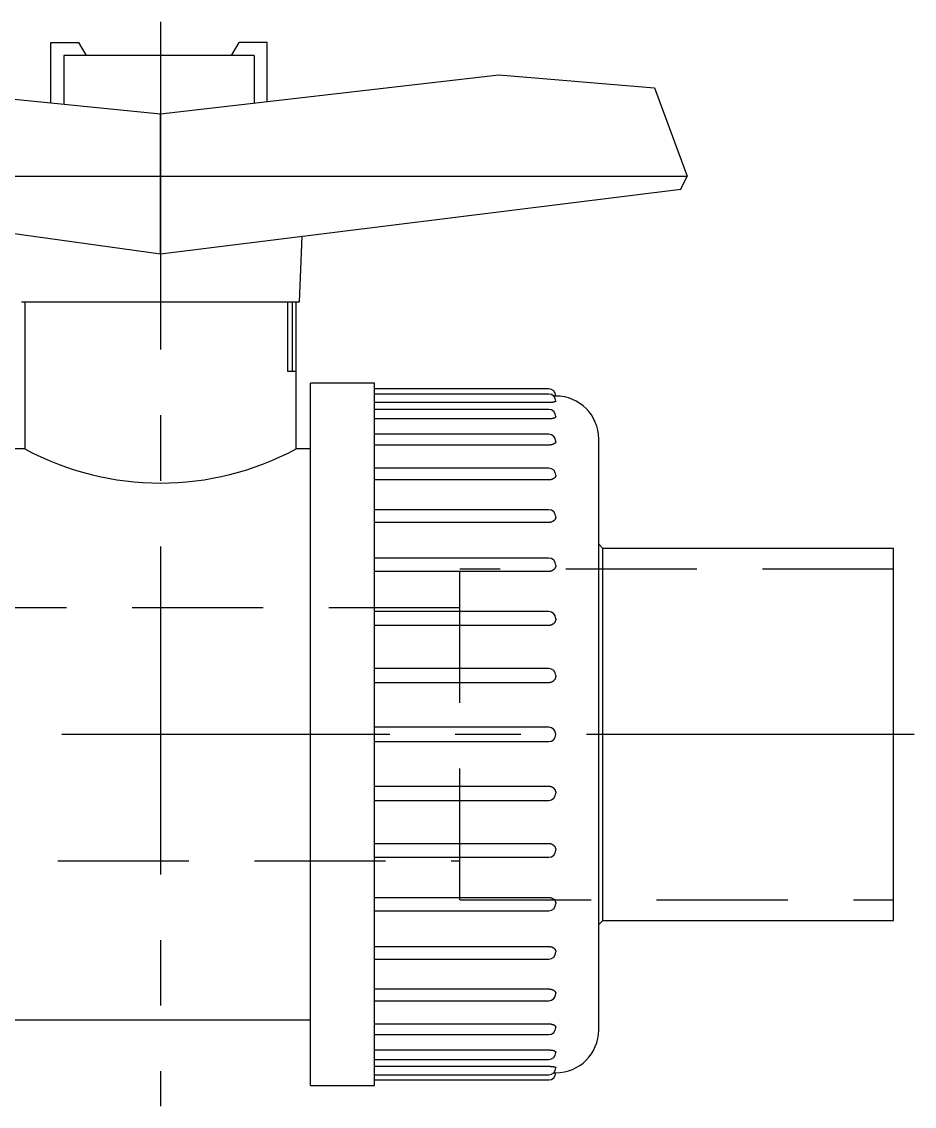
# Model space of a CAD drawing. Extents: x -231 to 36, y -75 to 69.
# Drawn here: x -152.7 to -66.3, y -36 to 69 of the extents above; entities that cross this region are included whole.
import ezdxf

# ---------------------------------------------------------------- set-up
doc = ezdxf.new("R2010")
doc.units = 0
doc.linetypes.add('CENTER', pattern=[50.8, 31.75, -6.35, 6.35, -6.35])
doc.linetypes.add('DASHED', pattern=[19.05, 12.7, -6.35])
doc.layers.get('0').update_dxf_attribs({"linetype": 'CONTINUOUS'})
doc.layers.add('CENTER', color=1, linetype='CENTER')

msp = doc.modelspace()

# ---------------------------------------------------------------- linework, layer by layer
at = {"color": 7, "linetype": 'CONTINUOUS'}
for p, q in [((-149.93, 61.14), (-149.93, 67)), ((-149.93, 67), (-147.2, 67)), ((-146.47, 65.74), (-147.2, 67)), ((-132.42, 65.74), (-131.69, 67)), ((-128.96, 67), (-131.69, 67)), ((-128.96, 61.27), (-128.96, 67)), ((-148.67, 65.74), (-148.67, 61.02)), ((-130.22, 65.74), (-148.67, 65.74)), ((-130.22, 65.74), (-130.22, 61.13)), ((-177.13, 63.86), (-139.31, 60.08)), ((-139.31, 60.08), (-106.54, 63.86)), ((-106.54, 63.86), (-91.45, 62.6)), ((-91.45, 62.6), (-88.31, 54.05)), ((-139.31, 46.53), (-139.31, 60.08)), ((-185.31, 54.05), (-88.31, 54.05)), ((-88.93, 52.79), (-88.31, 54.05)), ((-184.68, 52.79), (-139.31, 46.53)), ((-139.31, 46.53), (-88.93, 52.79)), ((-125.61, 48.23), (-125.86, 41.85)), ((-125.86, 41.85), (-152.75, 41.85)), ((-152.44, 41.85), (-152.44, 27.64)), ((-126.97, 35.13), (-126.97, 41.85)), ((-126.56, 41.85), (-126.56, 35.13)), ((-126.18, 35.13), (-126.18, 41.85)), ((-126.18, 35.13), (-126.97, 35.13)), ((-126.18, 27.64), (-126.18, 35.13)), ((-124.79, -34), (-124.79, 34)), ((-118.57, 34), (-124.79, 34)), ((-118.57, -34), (-118.57, 34)), ((-101.71, 33.45), (-118.57, 33.45)), ((-101.71, 32.95), (-118.57, 32.95)), ((-101.22, 32.75), (-101.23, 32.75)), ((-101.21, 32.75), (-101.22, 32.75)), ((-101.2, 32.75), (-101.21, 32.75)), ((-101.18, 32.75), (-101.2, 32.75)), ((-101.17, 32.75), (-101.18, 32.75)), ((-101.16, 32.75), (-101.17, 32.75)), ((-101.15, 32.75), (-101.16, 32.75)), ((-101.15, 32.75), (-101.15, 32.75)), ((-101.14, 32.75), (-101.15, 32.75)), ((-101.13, 32.75), (-101.14, 32.75)), ((-101.12, 32.75), (-101.13, 32.75)), ((-101.11, 32.75), (-101.12, 32.75)), ((-101.1, 32.75), (-101.11, 32.75)), ((-101.1, 32.75), (-101.1, 32.75)), ((-101.09, 32.75), (-101.1, 32.75)), ((-101.08, 32.75), (-101.09, 32.75)), ((-101.07, 32.76), (-101.08, 32.75)), ((-101.08, 32.75), (-101.08, 32.75)), ((-101.07, 32.76), (-101.07, 32.76)), ((-101.06, 32.76), (-101.07, 32.76)), ((-101.06, 32.76), (-101.06, 32.76)), ((-101.05, 32.76), (-101.06, 32.76)), ((-101.05, 32.76), (-101.05, 32.76)), ((-101.04, 32.76), (-101.05, 32.76)), ((-101.04, 32.76), (-101.04, 32.76)), ((-101.03, 32.76), (-101.04, 32.76)), ((-101.03, 32.76), (-101.03, 32.76)), ((-101.03, 32.76), (-101.03, 32.76)), ((-101.03, 32.76), (-101.03, 32.76)), ((-101.02, 32.76), (-101.03, 32.76)), ((-101.02, 32.76), (-101.02, 32.76)), ((-101.02, 32.76), (-101.02, 32.76)), ((-101.02, 32.76), (-101.02, 32.76)), ((-101.02, 32.76), (-101.02, 32.76)), ((-101.02, 32.76), (-101.02, 32.76)), ((-101.71, 32.13), (-118.57, 32.13)), ((-101.68, 32.13), (-101.71, 32.13)), ((-101.65, 32.13), (-101.68, 32.13)), ((-101.62, 32.13), (-101.65, 32.13)), ((-101.59, 32.13), (-101.62, 32.13)), ((-101.56, 32.13), (-101.59, 32.13)), ((-101.53, 32.14), (-101.56, 32.13)), ((-101.5, 32.14), (-101.53, 32.14)), ((-101.47, 32.14), (-101.5, 32.14)), ((-101.44, 32.14), (-101.47, 32.14)), ((-101.41, 32.14), (-101.44, 32.14)), ((-101.38, 32.15), (-101.41, 32.14)), ((-101.36, 32.15), (-101.38, 32.15)), ((-101.33, 32.15), (-101.36, 32.15)), ((-101.31, 32.16), (-101.33, 32.15)), ((-101.28, 32.16), (-101.31, 32.16)), ((-101.26, 32.16), (-101.28, 32.16)), ((-101.24, 32.17), (-101.26, 32.16)), ((-101.21, 32.17), (-101.24, 32.17)), ((-101.19, 32.18), (-101.21, 32.17)), ((-101.17, 32.18), (-101.19, 32.18)), ((-101.15, 32.19), (-101.17, 32.18)), ((-101.13, 32.19), (-101.15, 32.19)), ((-101.12, 32.19), (-101.13, 32.19)), ((-101.1, 32.2), (-101.12, 32.19)), ((-101.09, 32.2), (-101.1, 32.2)), ((-101.08, 32.21), (-101.09, 32.2)), ((-101.07, 32.22), (-101.08, 32.21)), ((-101.05, 32.22), (-101.07, 32.22)), ((-101.05, 32.23), (-101.05, 32.22)), ((-101.04, 32.23), (-101.05, 32.23)), ((-101.03, 32.24), (-101.04, 32.23)), ((-101.02, 32.25), (-101.03, 32.24)), ((-101.03, 32.24), (-101.03, 32.24)), ((-101.02, 32.26), (-101.02, 32.25)), ((-101.02, 32.25), (-101.02, 32.25)), ((-101.71, 31.47), (-118.57, 31.47)), ((-101.71, 30.54), (-118.57, 30.54)), ((-101.68, 30.54), (-101.71, 30.54)), ((-101.65, 30.54), (-101.68, 30.54)), ((-101.62, 30.54), (-101.65, 30.54)), ((-101.59, 30.54), (-101.62, 30.54)), ((-101.56, 30.54), (-101.59, 30.54)), ((-101.53, 30.55), (-101.56, 30.54)), ((-101.5, 30.55), (-101.53, 30.55)), ((-101.47, 30.55), (-101.5, 30.55)), ((-101.44, 30.56), (-101.47, 30.55)), ((-101.41, 30.56), (-101.44, 30.56)), ((-101.38, 30.57), (-101.41, 30.56)), ((-101.36, 30.57), (-101.38, 30.57)), ((-101.33, 30.58), (-101.36, 30.57)), ((-101.31, 30.58), (-101.33, 30.58)), ((-101.28, 30.59), (-101.31, 30.58)), ((-101.26, 30.6), (-101.28, 30.59)), ((-101.24, 30.61), (-101.26, 30.6)), ((-101.21, 30.61), (-101.24, 30.61)), ((-101.19, 30.62), (-101.21, 30.61)), ((-101.17, 30.63), (-101.19, 30.62)), ((-101.15, 30.64), (-101.17, 30.63)), ((-101.13, 30.65), (-101.15, 30.64)), ((-101.12, 30.66), (-101.13, 30.65)), ((-101.1, 30.67), (-101.12, 30.66)), ((-101.09, 30.68), (-101.1, 30.67)), ((-101.08, 30.69), (-101.09, 30.68)), ((-101.07, 30.7), (-101.08, 30.69)), ((-101.05, 30.71), (-101.07, 30.7)), ((-101.04, 30.73), (-101.05, 30.72)), ((-101.05, 30.72), (-101.05, 30.71)), ((-101.03, 30.74), (-101.04, 30.73)), ((-101.02, 30.76), (-101.03, 30.75)), ((-101.03, 30.75), (-101.03, 30.74)), ((-101.02, 30.78), (-101.02, 30.77)), ((-101.02, 30.77), (-101.02, 30.76)), ((-101.71, 29.06), (-118.57, 29.06)), ((-101.02, 28.37), (-101.02, 28.35)), ((-101.02, 28.35), (-101.02, 28.34)), ((-96.87, -28.61), (-96.87, 28.61)), ((-152.44, 27.64), (-153.82, 27.64)), ((-124.79, 27.64), (-126.18, 27.64)), ((-101.71, 28.02), (-118.57, 28.02)), ((-101.68, 28.02), (-101.71, 28.02)), ((-101.65, 28.02), (-101.68, 28.02)), ((-101.62, 28.02), (-101.65, 28.02)), ((-101.59, 28.02), (-101.62, 28.02)), ((-101.56, 28.02), (-101.59, 28.02)), ((-101.53, 28.03), (-101.56, 28.02)), ((-101.5, 28.03), (-101.53, 28.03)), ((-101.47, 28.04), (-101.5, 28.03)), ((-101.44, 28.04), (-101.47, 28.04)), ((-101.41, 28.05), (-101.44, 28.04)), ((-101.38, 28.06), (-101.41, 28.05)), ((-101.36, 28.07), (-101.38, 28.06)), ((-101.33, 28.07), (-101.36, 28.07)), ((-101.31, 28.08), (-101.33, 28.07)), ((-101.28, 28.09), (-101.31, 28.08)), ((-101.26, 28.1), (-101.28, 28.09)), ((-101.24, 28.11), (-101.26, 28.1)), ((-101.21, 28.12), (-101.24, 28.11)), ((-101.19, 28.14), (-101.21, 28.12)), ((-101.17, 28.15), (-101.19, 28.14)), ((-101.15, 28.16), (-101.17, 28.15)), ((-101.13, 28.18), (-101.15, 28.16)), ((-101.12, 28.19), (-101.13, 28.18)), ((-101.1, 28.2), (-101.12, 28.19)), ((-101.09, 28.22), (-101.1, 28.2)), ((-101.08, 28.23), (-101.09, 28.22)), ((-101.07, 28.24), (-101.08, 28.23)), ((-101.05, 28.26), (-101.07, 28.24)), ((-101.04, 28.29), (-101.05, 28.27)), ((-101.05, 28.27), (-101.05, 28.26)), ((-101.03, 28.31), (-101.04, 28.29)), ((-101.02, 28.34), (-101.03, 28.32)), ((-101.03, 28.32), (-101.03, 28.31)), ((-101.71, 25.78), (-118.57, 25.78)), ((-101.71, 24.64), (-118.57, 24.64)), ((-101.68, 24.64), (-101.71, 24.64)), ((-101.65, 24.64), (-101.68, 24.64)), ((-101.62, 24.65), (-101.65, 24.64)), ((-101.59, 24.65), (-101.62, 24.65)), ((-101.56, 24.65), (-101.59, 24.65)), ((-101.53, 24.66), (-101.56, 24.65)), ((-101.5, 24.66), (-101.53, 24.66)), ((-101.47, 24.67), (-101.5, 24.66)), ((-101.44, 24.68), (-101.47, 24.67)), ((-101.41, 24.69), (-101.44, 24.68)), ((-101.38, 24.7), (-101.41, 24.69)), ((-101.36, 24.71), (-101.38, 24.7)), ((-101.33, 24.72), (-101.36, 24.71)), ((-101.31, 24.73), (-101.33, 24.72)), ((-101.28, 24.74), (-101.31, 24.73)), ((-101.26, 24.75), (-101.28, 24.74)), ((-101.24, 24.77), (-101.26, 24.75)), ((-101.21, 24.78), (-101.24, 24.77)), ((-101.19, 24.8), (-101.21, 24.78)), ((-101.17, 24.81), (-101.19, 24.8)), ((-101.15, 24.83), (-101.17, 24.81)), ((-101.13, 24.85), (-101.15, 24.83)), ((-101.12, 24.86), (-101.13, 24.85)), ((-101.1, 24.88), (-101.12, 24.86)), ((-101.09, 24.9), (-101.1, 24.88)), ((-101.08, 24.92), (-101.09, 24.9)), ((-101.07, 24.93), (-101.08, 24.92)), ((-101.05, 24.95), (-101.07, 24.93)), ((-101.04, 24.99), (-101.05, 24.97)), ((-101.05, 24.97), (-101.05, 24.95)), ((-101.03, 25.01), (-101.04, 24.99)), ((-101.02, 25.05), (-101.03, 25.03)), ((-101.03, 25.03), (-101.03, 25.01)), ((-101.02, 25.09), (-101.02, 25.07)), ((-101.02, 25.07), (-101.02, 25.05)), ((-101.71, 21.75), (-118.57, 21.75)), ((-101.02, 21.01), (-101.03, 20.99)), ((-101.02, 21.06), (-101.02, 21.03)), ((-101.02, 21.03), (-101.02, 21.01)), ((-101.71, 20.52), (-118.57, 20.52)), ((-101.68, 20.52), (-101.71, 20.52)), ((-101.65, 20.52), (-101.68, 20.52)), ((-101.62, 20.53), (-101.65, 20.52)), ((-101.59, 20.53), (-101.62, 20.53)), ((-101.56, 20.53), (-101.59, 20.53)), ((-101.53, 20.54), (-101.56, 20.53)), ((-101.5, 20.55), (-101.53, 20.54)), ((-101.47, 20.56), (-101.5, 20.55)), ((-101.44, 20.56), (-101.47, 20.56)), ((-101.41, 20.57), (-101.44, 20.56)), ((-101.38, 20.59), (-101.41, 20.57)), ((-101.36, 20.6), (-101.38, 20.59)), ((-101.33, 20.61), (-101.36, 20.6)), ((-101.31, 20.62), (-101.33, 20.61)), ((-101.28, 20.64), (-101.31, 20.62)), ((-101.26, 20.65), (-101.28, 20.64)), ((-101.24, 20.67), (-101.26, 20.65)), ((-101.21, 20.68), (-101.24, 20.67)), ((-101.19, 20.7), (-101.21, 20.68)), ((-101.17, 20.72), (-101.19, 20.7)), ((-101.15, 20.74), (-101.17, 20.72)), ((-101.13, 20.76), (-101.15, 20.74)), ((-101.12, 20.78), (-101.13, 20.76)), ((-101.1, 20.8), (-101.12, 20.78)), ((-101.09, 20.82), (-101.1, 20.8)), ((-101.08, 20.84), (-101.09, 20.82)), ((-101.07, 20.87), (-101.08, 20.84)), ((-101.05, 20.89), (-101.07, 20.87)), ((-101.04, 20.94), (-101.05, 20.91)), ((-101.05, 20.91), (-101.05, 20.89)), ((-101.03, 20.96), (-101.04, 20.94)), ((-101.03, 20.99), (-101.03, 20.96)), ((-96.46, 18), (-96.87, 18.41)), ((-96.46, -18), (-96.46, 18)), ((-68.31, 18), (-96.46, 18)), ((-68.31, -18), (-68.31, 18)), ((-101.71, 17.07), (-118.57, 17.07)), ((-101.71, 15.78), (-118.57, 15.78)), ((-101.68, 15.78), (-101.71, 15.78)), ((-101.65, 15.78), (-101.68, 15.78)), ((-101.62, 15.78), (-101.65, 15.78)), ((-101.59, 15.79), (-101.62, 15.78)), ((-101.56, 15.79), (-101.59, 15.79)), ((-101.53, 15.8), (-101.56, 15.79)), ((-101.5, 15.81), (-101.53, 15.8)), ((-101.47, 15.81), (-101.5, 15.81)), ((-101.44, 15.82), (-101.47, 15.81)), ((-101.41, 15.84), (-101.44, 15.82)), ((-101.38, 15.85), (-101.41, 15.84)), ((-101.36, 15.86), (-101.38, 15.85)), ((-101.33, 15.88), (-101.36, 15.86)), ((-101.31, 15.89), (-101.33, 15.88)), ((-101.28, 15.91), (-101.31, 15.89)), ((-101.26, 15.92), (-101.28, 15.91)), ((-101.24, 15.94), (-101.26, 15.92)), ((-101.21, 15.96), (-101.24, 15.94)), ((-101.19, 15.98), (-101.21, 15.96)), ((-101.17, 16), (-101.19, 15.98)), ((-101.15, 16.02), (-101.17, 16)), ((-101.13, 16.05), (-101.15, 16.02)), ((-101.12, 16.07), (-101.13, 16.05)), ((-101.1, 16.09), (-101.12, 16.07)), ((-101.09, 16.12), (-101.1, 16.09)), ((-101.08, 16.14), (-101.09, 16.12)), ((-101.07, 16.17), (-101.08, 16.14)), ((-101.05, 16.19), (-101.07, 16.17)), ((-101.04, 16.24), (-101.05, 16.22)), ((-101.05, 16.22), (-101.05, 16.19)), ((-101.03, 16.27), (-101.04, 16.24)), ((-101.02, 16.33), (-101.03, 16.3)), ((-101.03, 16.3), (-101.03, 16.27)), ((-101.02, 16.38), (-101.02, 16.35)), ((-101.02, 16.35), (-101.02, 16.33)), ((-101.71, 11.89), (-118.57, 11.89)), ((-101.71, 10.55), (-118.57, 10.55)), ((-101.68, 10.55), (-101.71, 10.55)), ((-101.65, 10.55), (-101.68, 10.55)), ((-101.62, 10.56), (-101.65, 10.55)), ((-101.59, 10.56), (-101.62, 10.56)), ((-101.56, 10.57), (-101.59, 10.56)), ((-101.53, 10.57), (-101.56, 10.57)), ((-101.5, 10.58), (-101.53, 10.57)), ((-101.47, 10.59), (-101.5, 10.58)), ((-101.44, 10.6), (-101.47, 10.59)), ((-101.41, 10.62), (-101.44, 10.6)), ((-101.38, 10.63), (-101.41, 10.62)), ((-101.36, 10.64), (-101.38, 10.63)), ((-101.33, 10.66), (-101.36, 10.64)), ((-101.31, 10.68), (-101.33, 10.66)), ((-101.28, 10.69), (-101.31, 10.68)), ((-101.26, 10.71), (-101.28, 10.69)), ((-101.24, 10.73), (-101.26, 10.71)), ((-101.21, 10.75), (-101.24, 10.73)), ((-101.19, 10.77), (-101.21, 10.75)), ((-101.17, 10.8), (-101.19, 10.77)), ((-101.15, 10.82), (-101.17, 10.8)), ((-101.13, 10.84), (-101.15, 10.82)), ((-101.12, 10.87), (-101.13, 10.84)), ((-101.1, 10.89), (-101.12, 10.87)), ((-101.09, 10.92), (-101.1, 10.89)), ((-101.08, 10.95), (-101.09, 10.92)), ((-101.07, 10.97), (-101.08, 10.95)), ((-101.05, 11), (-101.07, 10.97)), ((-101.04, 11.06), (-101.05, 11.03)), ((-101.05, 11.03), (-101.05, 11)), ((-101.03, 11.09), (-101.04, 11.06)), ((-101.02, 11.15), (-101.03, 11.12)), ((-101.03, 11.12), (-101.03, 11.09)), ((-101.02, 11.2), (-101.02, 11.18)), ((-101.02, 11.18), (-101.02, 11.15)), ((-101.71, 6.38), (-118.57, 6.38)), ((-101.17, 5.26), (-101.19, 5.24)), ((-101.15, 5.29), (-101.17, 5.26)), ((-101.13, 5.31), (-101.15, 5.29)), ((-101.12, 5.34), (-101.13, 5.31)), ((-101.1, 5.36), (-101.12, 5.34)), ((-101.09, 5.39), (-101.1, 5.36)), ((-101.08, 5.42), (-101.09, 5.39)), ((-101.07, 5.45), (-101.08, 5.42)), ((-101.05, 5.48), (-101.07, 5.45)), ((-101.04, 5.54), (-101.05, 5.51)), ((-101.05, 5.51), (-101.05, 5.48)), ((-101.03, 5.57), (-101.04, 5.54)), ((-101.02, 5.63), (-101.03, 5.6)), ((-101.03, 5.6), (-101.03, 5.57)), ((-101.02, 5.69), (-101.02, 5.66)), ((-101.02, 5.66), (-101.02, 5.63)), ((-101.71, 5.01), (-118.57, 5.01)), ((-101.68, 5.01), (-101.71, 5.01)), ((-101.65, 5.01), (-101.68, 5.01)), ((-101.62, 5.01), (-101.65, 5.01)), ((-101.59, 5.02), (-101.62, 5.01)), ((-101.56, 5.02), (-101.59, 5.02)), ((-101.53, 5.03), (-101.56, 5.02)), ((-101.5, 5.04), (-101.53, 5.03)), ((-101.47, 5.05), (-101.5, 5.04)), ((-101.44, 5.06), (-101.47, 5.05)), ((-101.41, 5.07), (-101.44, 5.06)), ((-101.38, 5.09), (-101.41, 5.07)), ((-101.36, 5.1), (-101.38, 5.09)), ((-101.33, 5.12), (-101.36, 5.1)), ((-101.31, 5.14), (-101.33, 5.12)), ((-101.28, 5.15), (-101.31, 5.14)), ((-101.26, 5.17), (-101.28, 5.15)), ((-101.24, 5.19), (-101.26, 5.17)), ((-101.21, 5.21), (-101.24, 5.19)), ((-101.19, 5.24), (-101.21, 5.21)), ((-101.71, 0.69), (-118.57, 0.69)), ((-118.57, -0.69), (-101.71, -0.69)), ((-118.57, -5.01), (-101.71, -5.01)), ((-101.71, -5.01), (-101.68, -5.01)), ((-101.68, -5.01), (-101.65, -5.01)), ((-101.65, -5.01), (-101.62, -5.01)), ((-101.62, -5.01), (-101.59, -5.02)), ((-101.59, -5.02), (-101.56, -5.02)), ((-101.56, -5.02), (-101.53, -5.03)), ((-101.53, -5.03), (-101.5, -5.04)), ((-101.5, -5.04), (-101.47, -5.05)), ((-101.47, -5.05), (-101.44, -5.06)), ((-101.44, -5.06), (-101.41, -5.07)), ((-101.41, -5.07), (-101.38, -5.09)), ((-101.38, -5.09), (-101.36, -5.1)), ((-101.36, -5.1), (-101.33, -5.12)), ((-101.33, -5.12), (-101.31, -5.14)), ((-101.31, -5.14), (-101.28, -5.15)), ((-101.28, -5.15), (-101.26, -5.17)), ((-101.26, -5.17), (-101.24, -5.19)), ((-101.24, -5.19), (-101.21, -5.21)), ((-101.21, -5.21), (-101.19, -5.24)), ((-101.19, -5.24), (-101.17, -5.26)), ((-101.17, -5.26), (-101.15, -5.29)), ((-101.15, -5.29), (-101.13, -5.31)), ((-101.13, -5.31), (-101.12, -5.34)), ((-101.12, -5.34), (-101.1, -5.36)), ((-101.1, -5.36), (-101.09, -5.39)), ((-101.09, -5.39), (-101.08, -5.42)), ((-101.08, -5.42), (-101.07, -5.45)), ((-101.07, -5.45), (-101.05, -5.48)), ((-101.05, -5.48), (-101.05, -5.51)), ((-101.05, -5.51), (-101.04, -5.54)), ((-101.04, -5.54), (-101.03, -5.57)), ((-101.03, -5.57), (-101.03, -5.6)), ((-101.03, -5.6), (-101.02, -5.63)), ((-101.02, -5.63), (-101.02, -5.66)), ((-101.02, -5.66), (-101.02, -5.69)), ((-118.57, -6.38), (-101.71, -6.38)), ((-118.57, -10.55), (-101.71, -10.55)), ((-101.71, -10.55), (-101.68, -10.55)), ((-101.68, -10.55), (-101.65, -10.55)), ((-101.65, -10.55), (-101.62, -10.56)), ((-101.62, -10.56), (-101.59, -10.56)), ((-101.59, -10.56), (-101.56, -10.57)), ((-101.56, -10.57), (-101.53, -10.57)), ((-101.53, -10.57), (-101.5, -10.58)), ((-101.5, -10.58), (-101.47, -10.59)), ((-101.47, -10.59), (-101.44, -10.6)), ((-101.44, -10.6), (-101.41, -10.62)), ((-101.41, -10.62), (-101.38, -10.63)), ((-101.38, -10.63), (-101.36, -10.64)), ((-101.36, -10.64), (-101.33, -10.66)), ((-101.33, -10.66), (-101.31, -10.68)), ((-101.31, -10.68), (-101.28, -10.69)), ((-101.28, -10.69), (-101.26, -10.71)), ((-101.26, -10.71), (-101.24, -10.73)), ((-101.24, -10.73), (-101.21, -10.75)), ((-101.21, -10.75), (-101.19, -10.77)), ((-101.19, -10.77), (-101.17, -10.8)), ((-101.17, -10.8), (-101.15, -10.82)), ((-101.15, -10.82), (-101.13, -10.84)), ((-101.13, -10.84), (-101.12, -10.87)), ((-101.12, -10.87), (-101.1, -10.89)), ((-101.1, -10.89), (-101.09, -10.92)), ((-101.09, -10.92), (-101.08, -10.95)), ((-101.08, -10.95), (-101.07, -10.97)), ((-101.07, -10.97), (-101.05, -11)), ((-101.05, -11), (-101.05, -11.03)), ((-101.05, -11.03), (-101.04, -11.06)), ((-101.04, -11.06), (-101.03, -11.09)), ((-101.03, -11.09), (-101.03, -11.12)), ((-101.03, -11.12), (-101.02, -11.15)), ((-101.02, -11.15), (-101.02, -11.18)), ((-101.02, -11.18), (-101.02, -11.2)), ((-118.57, -11.89), (-101.71, -11.89)), ((-118.57, -15.78), (-101.71, -15.78)), ((-101.71, -15.78), (-101.68, -15.78)), ((-101.68, -15.78), (-101.65, -15.78)), ((-101.65, -15.78), (-101.62, -15.78)), ((-101.62, -15.78), (-101.59, -15.79)), ((-101.59, -15.79), (-101.56, -15.79)), ((-101.56, -15.79), (-101.53, -15.8)), ((-101.53, -15.8), (-101.5, -15.81)), ((-101.5, -15.81), (-101.47, -15.81)), ((-101.47, -15.81), (-101.44, -15.82)), ((-101.44, -15.82), (-101.41, -15.84)), ((-101.41, -15.84), (-101.38, -15.85)), ((-101.38, -15.85), (-101.36, -15.86)), ((-101.36, -15.86), (-101.33, -15.88)), ((-101.33, -15.88), (-101.31, -15.89)), ((-101.31, -15.89), (-101.28, -15.91)), ((-101.28, -15.91), (-101.26, -15.92)), ((-101.26, -15.92), (-101.24, -15.94)), ((-101.24, -15.94), (-101.21, -15.96)), ((-101.21, -15.96), (-101.19, -15.98)), ((-101.19, -15.98), (-101.17, -16)), ((-101.17, -16), (-101.15, -16.02)), ((-101.15, -16.02), (-101.13, -16.05)), ((-101.13, -16.05), (-101.12, -16.07)), ((-101.12, -16.07), (-101.1, -16.09)), ((-101.1, -16.09), (-101.09, -16.12)), ((-101.09, -16.12), (-101.08, -16.14)), ((-101.08, -16.14), (-101.07, -16.17)), ((-101.07, -16.17), (-101.05, -16.19)), ((-101.05, -16.19), (-101.05, -16.22)), ((-101.05, -16.22), (-101.04, -16.24)), ((-101.04, -16.24), (-101.03, -16.27)), ((-101.03, -16.27), (-101.03, -16.3)), ((-101.03, -16.3), (-101.02, -16.33)), ((-101.02, -16.33), (-101.02, -16.35)), ((-101.02, -16.35), (-101.02, -16.38)), ((-118.57, -17.07), (-101.71, -17.07)), ((-96.87, -18.41), (-96.46, -18)), ((-96.46, -18), (-68.31, -18)), ((-118.57, -20.52), (-101.71, -20.52)), ((-101.71, -20.52), (-101.68, -20.52)), ((-101.68, -20.52), (-101.65, -20.52)), ((-101.65, -20.52), (-101.62, -20.53)), ((-101.62, -20.53), (-101.59, -20.53)), ((-101.59, -20.53), (-101.56, -20.53)), ((-101.56, -20.53), (-101.53, -20.54)), ((-101.53, -20.54), (-101.5, -20.55)), ((-101.5, -20.55), (-101.47, -20.56)), ((-101.47, -20.56), (-101.44, -20.56)), ((-101.44, -20.56), (-101.41, -20.57)), ((-101.41, -20.57), (-101.38, -20.59)), ((-101.38, -20.59), (-101.36, -20.6)), ((-101.36, -20.6), (-101.33, -20.61)), ((-101.33, -20.61), (-101.31, -20.62)), ((-101.31, -20.62), (-101.28, -20.64)), ((-101.28, -20.64), (-101.26, -20.65)), ((-101.26, -20.65), (-101.24, -20.67)), ((-101.24, -20.67), (-101.21, -20.68)), ((-101.21, -20.68), (-101.19, -20.7)), ((-101.19, -20.7), (-101.17, -20.72)), ((-101.17, -20.72), (-101.15, -20.74)), ((-101.15, -20.74), (-101.13, -20.76)), ((-101.13, -20.76), (-101.12, -20.78)), ((-101.12, -20.78), (-101.1, -20.8)), ((-101.1, -20.8), (-101.09, -20.82)), ((-101.09, -20.82), (-101.08, -20.84)), ((-101.08, -20.84), (-101.07, -20.87)), ((-101.07, -20.87), (-101.05, -20.89)), ((-101.05, -20.89), (-101.05, -20.91)), ((-101.05, -20.91), (-101.04, -20.94)), ((-101.04, -20.94), (-101.03, -20.96)), ((-101.03, -20.96), (-101.03, -20.99)), ((-101.03, -20.99), (-101.02, -21.01)), ((-118.57, -21.75), (-101.71, -21.75)), ((-101.02, -21.01), (-101.02, -21.03)), ((-101.02, -21.03), (-101.02, -21.06)), ((-118.57, -24.64), (-101.71, -24.64)), ((-101.71, -24.64), (-101.68, -24.64)), ((-101.68, -24.64), (-101.65, -24.64)), ((-101.65, -24.64), (-101.62, -24.65)), ((-101.62, -24.65), (-101.59, -24.65)), ((-101.59, -24.65), (-101.56, -24.65)), ((-101.56, -24.65), (-101.53, -24.66)), ((-101.53, -24.66), (-101.5, -24.66)), ((-101.5, -24.66), (-101.47, -24.67)), ((-101.47, -24.67), (-101.44, -24.68)), ((-101.44, -24.68), (-101.41, -24.69)), ((-101.41, -24.69), (-101.38, -24.7)), ((-101.38, -24.7), (-101.36, -24.71)), ((-101.36, -24.71), (-101.33, -24.72)), ((-101.33, -24.72), (-101.31, -24.73)), ((-101.31, -24.73), (-101.28, -24.74)), ((-101.28, -24.74), (-101.26, -24.75)), ((-101.26, -24.75), (-101.24, -24.77)), ((-101.24, -24.77), (-101.21, -24.78)), ((-101.21, -24.78), (-101.19, -24.8)), ((-101.19, -24.8), (-101.17, -24.81)), ((-101.17, -24.81), (-101.15, -24.83)), ((-101.15, -24.83), (-101.13, -24.85)), ((-101.13, -24.85), (-101.12, -24.86)), ((-101.12, -24.86), (-101.1, -24.88)), ((-101.1, -24.88), (-101.09, -24.9)), ((-101.09, -24.9), (-101.08, -24.92)), ((-101.08, -24.92), (-101.07, -24.93)), ((-101.07, -24.93), (-101.05, -24.95)), ((-101.05, -24.95), (-101.05, -24.97)), ((-101.05, -24.97), (-101.04, -24.99)), ((-101.04, -24.99), (-101.03, -25.01)), ((-101.03, -25.01), (-101.03, -25.03)), ((-101.03, -25.03), (-101.02, -25.05)), ((-101.02, -25.05), (-101.02, -25.07)), ((-101.02, -25.07), (-101.02, -25.09)), ((-118.57, -25.78), (-101.71, -25.78)), ((-153.82, -27.64), (-124.79, -27.64)), ((-118.57, -28.02), (-101.71, -28.02)), ((-101.71, -28.02), (-101.68, -28.02)), ((-101.68, -28.02), (-101.65, -28.02)), ((-101.65, -28.02), (-101.62, -28.02)), ((-101.62, -28.02), (-101.59, -28.02)), ((-101.59, -28.02), (-101.56, -28.02)), ((-101.56, -28.02), (-101.53, -28.03)), ((-101.53, -28.03), (-101.5, -28.03)), ((-101.5, -28.03), (-101.47, -28.04)), ((-101.47, -28.04), (-101.44, -28.04)), ((-101.44, -28.04), (-101.41, -28.05)), ((-101.41, -28.05), (-101.38, -28.06)), ((-101.38, -28.06), (-101.36, -28.07)), ((-101.36, -28.07), (-101.33, -28.07)), ((-101.33, -28.07), (-101.31, -28.08)), ((-101.31, -28.08), (-101.28, -28.09)), ((-101.28, -28.09), (-101.26, -28.1)), ((-101.26, -28.1), (-101.24, -28.11)), ((-101.24, -28.11), (-101.21, -28.12)), ((-101.21, -28.12), (-101.19, -28.14)), ((-101.19, -28.14), (-101.17, -28.15)), ((-101.17, -28.15), (-101.15, -28.16)), ((-101.15, -28.16), (-101.13, -28.18)), ((-101.13, -28.18), (-101.12, -28.19)), ((-101.12, -28.19), (-101.1, -28.2)), ((-101.1, -28.2), (-101.09, -28.22)), ((-101.09, -28.22), (-101.08, -28.23)), ((-101.08, -28.23), (-101.07, -28.24)), ((-101.07, -28.24), (-101.05, -28.26)), ((-101.05, -28.26), (-101.05, -28.27)), ((-101.05, -28.27), (-101.04, -28.29)), ((-101.04, -28.29), (-101.03, -28.31)), ((-101.03, -28.31), (-101.03, -28.32)), ((-101.03, -28.32), (-101.02, -28.34)), ((-101.02, -28.34), (-101.02, -28.35)), ((-118.57, -29.06), (-101.71, -29.06)), ((-101.02, -28.35), (-101.02, -28.37)), ((-118.57, -30.54), (-101.71, -30.54)), ((-118.57, -31.47), (-101.71, -31.47)), ((-101.71, -30.54), (-101.68, -30.54)), ((-101.68, -30.54), (-101.65, -30.54)), ((-101.65, -30.54), (-101.62, -30.54)), ((-101.62, -30.54), (-101.59, -30.54)), ((-101.59, -30.54), (-101.56, -30.54)), ((-101.56, -30.54), (-101.53, -30.55)), ((-101.53, -30.55), (-101.5, -30.55)), ((-101.5, -30.55), (-101.47, -30.55)), ((-101.47, -30.55), (-101.44, -30.56)), ((-101.44, -30.56), (-101.41, -30.56)), ((-101.41, -30.56), (-101.38, -30.57)), ((-101.38, -30.57), (-101.36, -30.57)), ((-101.36, -30.57), (-101.33, -30.58)), ((-101.33, -30.58), (-101.31, -30.58)), ((-101.31, -30.58), (-101.28, -30.59)), ((-101.28, -30.59), (-101.26, -30.6)), ((-101.26, -30.6), (-101.24, -30.61)), ((-101.24, -30.61), (-101.21, -30.61)), ((-101.21, -30.61), (-101.19, -30.62)), ((-101.19, -30.62), (-101.17, -30.63)), ((-101.17, -30.63), (-101.15, -30.64)), ((-101.15, -30.64), (-101.13, -30.65)), ((-101.13, -30.65), (-101.12, -30.66)), ((-101.12, -30.66), (-101.1, -30.67)), ((-101.1, -30.67), (-101.09, -30.68)), ((-101.09, -30.68), (-101.08, -30.69)), ((-101.08, -30.69), (-101.07, -30.7)), ((-101.07, -30.7), (-101.05, -30.71)), ((-101.05, -30.71), (-101.05, -30.72)), ((-101.05, -30.72), (-101.04, -30.73)), ((-101.04, -30.73), (-101.03, -30.74)), ((-101.03, -30.74), (-101.03, -30.75)), ((-101.03, -30.75), (-101.02, -30.76)), ((-101.02, -30.76), (-101.02, -30.77)), ((-101.02, -30.77), (-101.02, -30.78)), ((-118.57, -32.13), (-101.71, -32.13)), ((-101.71, -32.13), (-101.68, -32.13)), ((-101.68, -32.13), (-101.65, -32.13)), ((-101.65, -32.13), (-101.62, -32.13)), ((-101.62, -32.13), (-101.59, -32.13)), ((-101.59, -32.13), (-101.56, -32.13)), ((-101.56, -32.13), (-101.53, -32.14)), ((-101.53, -32.14), (-101.5, -32.14)), ((-101.5, -32.14), (-101.47, -32.14)), ((-101.47, -32.14), (-101.44, -32.14)), ((-101.44, -32.14), (-101.41, -32.14)), ((-101.41, -32.14), (-101.38, -32.15)), ((-101.38, -32.15), (-101.36, -32.15)), ((-101.36, -32.15), (-101.33, -32.15)), ((-101.33, -32.15), (-101.31, -32.16)), ((-101.31, -32.16), (-101.28, -32.16)), ((-101.28, -32.16), (-101.26, -32.16)), ((-101.26, -32.16), (-101.24, -32.17)), ((-101.24, -32.17), (-101.21, -32.17)), ((-101.21, -32.17), (-101.19, -32.18)), ((-101.19, -32.18), (-101.17, -32.18)), ((-101.17, -32.18), (-101.15, -32.19)), ((-101.15, -32.19), (-101.13, -32.19)), ((-101.13, -32.19), (-101.12, -32.19)), ((-101.12, -32.19), (-101.1, -32.2)), ((-101.1, -32.2), (-101.09, -32.2)), ((-101.09, -32.2), (-101.08, -32.21)), ((-101.08, -32.21), (-101.07, -32.22)), ((-101.07, -32.22), (-101.05, -32.22)), ((-101.05, -32.22), (-101.05, -32.23)), ((-101.05, -32.23), (-101.04, -32.23)), ((-101.04, -32.23), (-101.03, -32.24)), ((-101.03, -32.24), (-101.02, -32.25)), ((-101.03, -32.24), (-101.03, -32.24)), ((-101.02, -32.25), (-101.02, -32.26)), ((-101.02, -32.25), (-101.02, -32.25)), ((-118.57, -32.95), (-101.71, -32.95)), ((-118.57, -33.45), (-101.71, -33.45)), ((-101.23, -32.75), (-101.22, -32.75)), ((-101.22, -32.75), (-101.21, -32.75)), ((-101.21, -32.75), (-101.2, -32.75)), ((-101.2, -32.75), (-101.18, -32.75)), ((-101.18, -32.75), (-101.17, -32.75)), ((-101.17, -32.75), (-101.16, -32.75)), ((-101.16, -32.75), (-101.15, -32.75)), ((-101.15, -32.75), (-101.14, -32.75)), ((-101.15, -32.75), (-101.15, -32.75)), ((-101.14, -32.75), (-101.13, -32.75)), ((-101.13, -32.75), (-101.12, -32.75)), ((-101.12, -32.75), (-101.11, -32.75)), ((-101.11, -32.75), (-101.1, -32.75)), ((-101.1, -32.75), (-101.09, -32.75)), ((-101.1, -32.75), (-101.1, -32.75)), ((-101.09, -32.75), (-101.08, -32.75)), ((-101.08, -32.75), (-101.07, -32.76)), ((-101.08, -32.75), (-101.08, -32.75)), ((-101.07, -32.76), (-101.06, -32.76)), ((-101.07, -32.76), (-101.07, -32.76)), ((-101.06, -32.76), (-101.05, -32.76)), ((-101.06, -32.76), (-101.06, -32.76)), ((-101.05, -32.76), (-101.04, -32.76)), ((-101.05, -32.76), (-101.05, -32.76)), ((-101.04, -32.76), (-101.03, -32.76)), ((-101.04, -32.76), (-101.04, -32.76)), ((-101.03, -32.76), (-101.02, -32.76)), ((-101.03, -32.76), (-101.03, -32.76)), ((-101.03, -32.76), (-101.03, -32.76)), ((-101.03, -32.76), (-101.03, -32.76)), ((-101.02, -32.76), (-101.02, -32.76)), ((-101.02, -32.76), (-101.02, -32.76)), ((-101.02, -32.76), (-101.02, -32.76)), ((-101.02, -32.76), (-101.02, -32.76)), ((-101.02, -32.76), (-101.02, -32.76)), ((-124.79, -34), (-118.57, -34))]:
    msp.add_line(p, q, dxfattribs=at)
at = {"color": 3, "linetype": 'DASHED'}
for p, q in [((-110.31, -16), (-110.31, 16)), ((-68.31, 16), (-110.31, 16)), ((-110.31, 12.25), (-168.31, 12.25)), ((-168.31, -12.25), (-110.31, -12.25)), ((-110.31, -16), (-68.31, -16))]:
    msp.add_line(p, q, dxfattribs=at)
at = {"color": 7, "linetype": 'CONTINUOUS'}
for centre, radius, start, end in [((-101.71, 32.76), 0.691, 0, 90), ((-101.71, 32.26), 0.691, 0, 90), ((-101.02, 28.61), 4.15, 0, 90), ((-101.71, 30.78), 0.691, 0, 90), ((-101.71, 28.37), 0.691, 0, 90), ((-139.31, 52.02), 27.69, 241.6971, 298.3029), ((-101.71, 25.09), 0.691, 0, 90), ((-101.71, 21.06), 0.691, 0, 90), ((-101.71, 16.38), 0.691, 0, 90), ((-101.71, 11.2), 0.691, 0, 90), ((-101.71, 5.69), 0.691, 0, 90), ((-101.71, 0), 0.691, 0, 90), ((-101.71, 0), 0.691, 270, 0), ((-101.71, -5.69), 0.691, 270, 0), ((-101.71, -11.2), 0.691, 270, 0), ((-101.71, -16.38), 0.691, 270, 0), ((-101.71, -21.06), 0.691, 270, 0), ((-101.71, -25.09), 0.691, 270, 0), ((-101.71, -28.37), 0.691, 270, 0), ((-101.02, -28.61), 4.15, 270, 0), ((-101.71, -30.78), 0.691, 270, 0), ((-101.71, -32.26), 0.691, 270, 0), ((-101.71, -32.76), 0.691, 270, 0)]:
    msp.add_arc(centre, radius, start, end, dxfattribs=at)
at = {"layer": 'CENTER', "color": 1, "linetype": 'CENTER'}
for p, q in [((-139.31, 69), (-139.31, -36)), ((-66.31, 0), (-212.31, 0))]:
    msp.add_line(p, q, dxfattribs=at)

doc.saveas('drawing.dxf')
